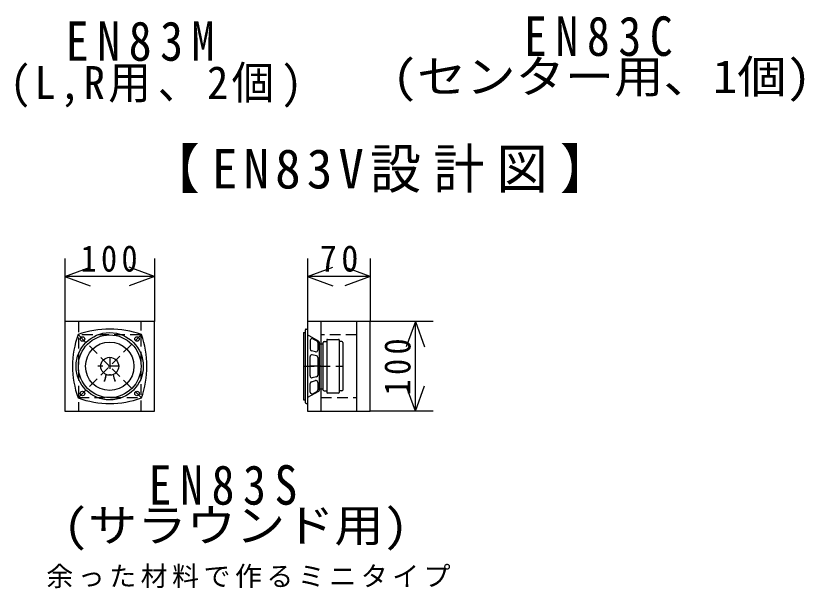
# Model space of a CAD drawing. Units: millimetres, scale not verified. Extents: x -1653 to 1142, y -999 to 990.
# Drawn here: x -1514 to -634, y -514 to 124 of the extents above; entities that cross this region are included whole.
import ezdxf
from ezdxf.enums import TextEntityAlignment as Align

# ---------------------------------------------------------------- set-up
doc = ezdxf.new("R2010")
doc.units = ezdxf.units.MM
doc.header["$LTSCALE"] = 10
doc.linetypes.add('DASHED1', pattern=[1.8, 1.2, -0.6])
doc.layers.add('0-0', color=7, linetype='Continuous')
doc.styles.add('ＭＳ ゴシック', font='')
doc.styles.get('ＭＳ ゴシック').set_extended_font_data('MS Gothic')

msp = doc.modelspace()

# ---------------------------------------------------------------- linework, layer by layer
at = {"layer": '0-0', "color": 4}
for p, q in [((-1459.07, -146.47), (-1459.07, -216.47)), ((-1359.07, -146.47), (-1359.07, -216.47)), ((-1188.37, -146.47), (-1188.37, -216.47)), ((-1118.37, -146.47), (-1118.37, -216.47)), ((-1459.07, -166.47), (-1430.88, -156.21)), ((-1359.07, -166.47), (-1387.26, -156.21)), ((-1188.37, -166.47), (-1160.18, -156.21)), ((-1118.37, -166.47), (-1146.56, -156.21)), ((-1359.07, -166.47), (-1459.07, -166.47)), ((-1459.07, -166.47), (-1430.88, -176.73)), ((-1359.07, -166.47), (-1387.26, -176.73)), ((-1118.37, -166.47), (-1188.37, -166.47)), ((-1188.37, -166.47), (-1160.18, -176.73)), ((-1118.37, -166.47), (-1146.56, -176.73)), ((-1047.92, -216.58), (-1117.92, -216.58)), ((-1067.92, -216.58), (-1078.18, -244.77)), ((-1067.92, -316.58), (-1067.92, -216.58)), ((-1067.92, -216.58), (-1057.66, -244.77)), ((-1067.92, -316.58), (-1078.18, -288.39)), ((-1067.92, -316.58), (-1057.66, -288.39)), ((-1047.92, -316.58), (-1117.92, -316.58))]:
    msp.add_line(p, q, dxfattribs=at)
at = {"layer": '0-0', "linetype": 'DASHED1'}
for p, q in [((-1444.07, -216.58), (-1444.07, -316.58)), ((-1374.07, -316.58), (-1374.07, -216.58)), ((-1444.42, -301.94), (-1373.71, -231.23)), ((-1444.42, -231.23), (-1373.71, -301.94)), ((-1374.07, -231.58), (-1444.07, -231.58)), ((-1133.37, -231.58), (-1173.37, -231.58)), ((-1188.37, -238.11), (-1188.37, -286.3)), ((-1409.07, -257.39), (-1409.07, -276.04)), ((-1398.66, -266.58), (-1422.49, -266.58)), ((-1192.87, -266.58), (-1148.87, -266.58)), ((-1173.37, -266.58), (-1188.37, -266.58)), ((-1444.07, -301.58), (-1374.07, -301.58)), ((-1173.37, -301.58), (-1133.37, -301.58))]:
    msp.add_line(p, q, dxfattribs=at)
at = {"layer": '0-0'}
for p, q in [((-1173.37, -216.58), (-1173.37, -316.58)), ((-1133.37, -316.58), (-1133.37, -216.58)), ((-1190.62, -307.38), (-1190.62, -225.78)), ((-1189.92, -225.08), (-1188.37, -225.08)), ((-1188.37, -225.08), (-1188.37, -308.08)), ((-1192.87, -229.08), (-1192.87, -304.08)), ((-1192.87, -229.08), (-1190.62, -229.08)), ((-1175.9, -238.51), (-1188.37, -231.58)), ((-1182.42, -235.98), (-1177.92, -238.39)), ((-1166.87, -237.28), (-1166.87, -295.88)), ((-1166.17, -236.58), (-1153.57, -236.58)), ((-1152.87, -237.28), (-1152.87, -295.88)), ((-1185.37, -237.74), (-1185.37, -247.55)), ((-1176.87, -240.15), (-1176.87, -248.64)), ((-1174.87, -292.9), (-1174.87, -240.26)), ((-1174.87, -241.58), (-1170.87, -241.58)), ((-1170.87, -293.08), (-1170.87, -240.08)), ((-1169.87, -239.08), (-1166.87, -239.08)), ((-1149.87, -239.08), (-1152.87, -239.08)), ((-1148.87, -240.08), (-1148.87, -293.08)), ((-1179.44, -250.56), (-1183.94, -249.23)), ((-1178.43, -254.79), (-1182.93, -253.79)), ((-1185.37, -277.42), (-1185.37, -255.74)), ((-1176.87, -256.74), (-1176.87, -276.42)), ((-1178.43, -278.37), (-1182.93, -279.37)), ((-1185.37, -295.42), (-1185.37, -285.85)), ((-1183.94, -283.93), (-1179.44, -282.6)), ((-1176.87, -284.52), (-1176.87, -293.01)), ((-1175.9, -294.65), (-1188.37, -301.58)), ((-1182.42, -297.18), (-1177.92, -294.77)), ((-1174.87, -291.58), (-1170.87, -291.58)), ((-1169.87, -294.08), (-1166.87, -294.08)), ((-1153.57, -296.58), (-1166.17, -296.58)), ((-1149.87, -294.08), (-1152.87, -294.08)), ((-1192.87, -304.08), (-1190.62, -304.08)), ((-1189.92, -308.08), (-1188.37, -308.08))]:
    msp.add_line(p, q, dxfattribs=at)
for points in [[(-1459.07, -316.58), (-1359.07, -316.58), (-1359.07, -216.58), (-1459.07, -216.58)], [(-1188.37, -316.58), (-1118.37, -316.58), (-1118.37, -216.58), (-1188.37, -216.58)]]:
    msp.add_lwpolyline(points, close=True, dxfattribs=at)
for centre, radius in [((-1409.07, -266.58), 37.5), ((-1409.07, -266.58), 35), ((-1439.47, -236.17), 2.5), ((-1378.66, -236.17), 2.5), ((-1409.07, -266.58), 27), ((-1409.07, -266.58), 10), ((-1415.07, -283.15), 0.2), ((-1403.07, -283.15), 0.2), ((-1439.47, -296.99), 2.5), ((-1378.66, -296.99), 2.5)]:
    msp.add_circle(centre, radius, dxfattribs=at)
for centre, radius, start, end in [((-1409.07, -329.87), 104.79, 70.28108, 109.71875), ((-1189.92, -225.78), 0.7, 90, 180), ((-1345.78, -266.58), 104.79, 160.28108, 199.71875), ((-1472.35, -266.58), 104.79, 340.28108, 19.71875), ((-1183.37, -237.74), 2, 61.79231, 180), ((-1166.17, -237.28), 0.7, 90, 180), ((-1153.57, -237.28), 0.7, 0, 90), ((-1178.87, -240.15), 2, 0, 61.79099), ((-1176.87, -240.26), 2, 0, 60.94366), ((-1169.87, -240.08), 1, 90, 180), ((-1149.87, -240.08), 1, 0, 90), ((-1183.37, -247.31), 2, 180, 253.49551), ((-1183.37, -255.74), 2, 77.47124, 180), ((-1178.87, -248.64), 2, 253.49654, 0), ((-1178.87, -256.74), 2, 0, 77.47124), ((-1429.98, -275.15), 16.93, 331.78838, 357.97403), ((-1388.15, -275.15), 16.93, 182.02293, 208.21141), ((-1183.37, -277.42), 2, 180, 282.52852), ((-1178.87, -276.42), 2, 282.52852, 0), ((-1183.37, -285.85), 2, 106.50568, 180), ((-1178.87, -284.52), 2, 0, 106.50424), ((-1183.37, -295.42), 2, 180, 298.20744), ((-1178.87, -293.01), 2, 298.20877, 0), ((-1176.87, -292.9), 2, 299.05536, 0), ((-1169.87, -293.08), 1, 180, 270), ((-1166.17, -295.88), 0.7, 180, 270), ((-1153.57, -295.88), 0.7, 270, 0), ((-1149.87, -293.08), 1, 270, 0), ((-1409.07, -203.29), 104.79, 250.28108, 289.71875), ((-1189.92, -307.38), 0.7, 180, 270)]:
    msp.add_arc(centre, radius, start, end, dxfattribs=at)
at = {"layer": '0-0', "linetype": 'DASHED1'}
msp.add_arc((-1429.98, -275.15), 16.93, 331.78835, 357.97682, dxfattribs=at)

# ---------------------------------------------------------------- texts
at = {"layer": '0-0', "style": 'ＭＳ ゴシック', "width": 1.1}
for s, p in [('(センター用、1個)', (-1093.52, 27.2)), ('(サラウンド用)', (-1460.75, -473.32))]:
    msp.add_text(s, height=36.66, dxfattribs=at).set_placement(p, align=Align.BOTTOM_LEFT)
at = {"layer": '0-0', "color": 5, "char_height": 43.99, "attachment_point": 7, "style": 'ＭＳ ゴシック'}
for s, insert in [('\\T1.38;\\W0.85;EN83C', (-946.63, 78.89)), ('\\T1.38;\\W0.85;EN83M', (-1458.03, 73.45)), ('\\T1.24;\\W0.95;【EN83V設計図】', (-1365.54, -73.45)), ('\\T1.38;\\W0.85;EN83S', (-1365.54, -421.63))]:
    msp.add_mtext(s, dxfattribs=dict(at, insert=insert))
at = {"layer": '0-0', "attachment_point": 7, "style": 'ＭＳ ゴシック'}
for s, insert, char_height in [('\\T1.16;\\W0.95;(L,R用、2個)', (-1520.6, 21.76), 36.66), ('\\T1.27;\\W0.9;100', (-1441.57, -161.47), 29.33), ('\\T1.27;\\W0.95;70', (-1174.62, -161.47), 29.33), ('\\T1.17;余った材料で作るミニタイプ', (-1479.79, -514.12), 21.99)]:
    msp.add_mtext(s, dxfattribs=dict(at, insert=insert, char_height=char_height))
at = {"layer": '0-0', "insert": (-1072.92, -299.08), "char_height": 29.33, "attachment_point": 7, "rotation": 90, "style": 'ＭＳ ゴシック'}
msp.add_mtext('\\T1.27;\\W0.9;100', dxfattribs=at)

doc.saveas('drawing.dxf')
